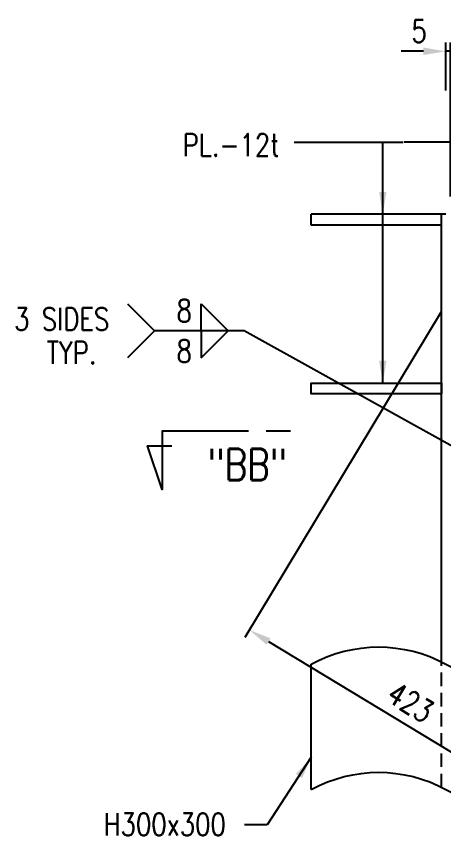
# Model space of a CAD drawing. Header units: millimetres. Extents: x 0 to 232280, y -26939 to 23794.
# Drawn here: x 131193 to 133098, y -21184 to -17535 of the extents above; entities that cross this region are included whole.
import ezdxf
from ezdxf.enums import TextEntityAlignment as Align

# ---------------------------------------------------------------- set-up
doc = ezdxf.new("R2010")
doc.units = ezdxf.units.MM
doc.header["$LTSCALE"] = 30
doc.linetypes.add('JNK-HIDDEN', pattern=[3, 2, -1])
for name, color, linetype in [('CON-C', 4, 'Continuous'), ('CON-G', 3, 'Continuous'), ('CON-W', 7, 'Continuous'), ('CON-Y', 2, 'Continuous'), ('Dim-W', 7, 'Continuous'), ('HID-Y', 2, 'JNK-HIDDEN'), ('STL-OBJT', 7, 'Continuous'), ('TXT-Y', 2, 'Continuous')]:
    doc.layers.add(name, color=color, linetype=linetype)
doc.styles.add('SIMPLEX', font='simplex.shx', dxfattribs={"width": 0.8})
doc.dimstyles.new('DIM40', dxfattribs={"dimscale": 40, "dimtxt": 2.5, "dimasz": 2.5, "dimexe": 1, "dimexo": 1, "dimgap": 1, "dimtad": 1, "dimdec": 0, "dimdsep": 46, "dimtxsty": 'SIMPLEX', "dimcen": 0, "dimclrd": 7, "dimclre": 7, "dimclrt": 2, "dimadec": 1, "dimazin": 2, "dimtfac": 1, "dimtdec": 0, "dimtix": 1, "dimtmove": 2, "dimatfit": 2, "dimfxl": 1, "dimtolj": 1, "dimtzin": 0, "dimarcsym": 1})
doc.dimstyles.new('DIM40x4', dxfattribs={"dimscale": 40, "dimtxt": 2.5, "dimasz": 2.5, "dimexe": 1, "dimexo": 1, "dimgap": 1, "dimtad": 1, "dimdec": 1, "dimlfac": 0.25, "dimdsep": 46, "dimtxsty": 'SIMPLEX', "dimcen": 2.5, "dimclrd": 7, "dimclre": 7, "dimclrt": 2, "dimadec": 1, "dimazin": 2, "dimtfac": 1, "dimtdec": 1, "dimtmove": 2, "dimatfit": 3, "dimfxl": 1, "dimtfill": 1, "dimtolj": 1, "dimtzin": 0, "dimarcsym": 1})

# ---------------------------------------------------------------- blocks, each defined once
blk = doc.blocks.new('*D4033')
at = {"layer": 'DEFPOINTS', "color": 0, "ltscale": 0.5, "transparency": 16777216}
for p in [(133108.2, -17690.1), (133108.2, -17905.3), (133128.2, -18377.4)]:
    blk.add_point(p, dxfattribs=at)
at = {"layer": 'Dim-W', "color": 7, "lineweight": -2, "ltscale": 0.5, "transparency": 16777216}
for p, q in [((133108.2, -17865.3), (133108.2, -17650.1)), ((133128.2, -18337.4), (133128.2, -17650.1)), ((133008.2, -17690.1), (132908.2, -17690.1)), ((133128.2, -17690.1), (133108.2, -17690.1)), ((133228.2, -17690.1), (133328.2, -17690.1))]:
    blk.add_line(p, q, dxfattribs=at)
at = {"layer": 'Dim-W', "color": 7, "ltscale": 0.5, "transparency": 16777216}
blk.add_solid([(133228.2, -17673.5), (133228.2, -17706.8), (133128.2, -17690.1)], dxfattribs=at)
at = {"layer": 'Dim-W', "color": 2, "ltscale": 0.5, "transparency": 16777216, "insert": (132989.1, -17600.1), "char_height": 100, "attachment_point": 5, "style": 'SIMPLEX', "bg_fill": 3, "box_fill_scale": 1.1, "bg_fill_color": 256, "bg_fill_true_color": 13158600, "bg_fill_transparency": 0}
blk.add_mtext('\\A1;5', dxfattribs=at)
at = {"layer": 'Dim-W', "color": 7, "ltscale": 0.5, "transparency": 16777216}
blk.add_solid([(133008.2, -17673.5), (133008.2, -17706.8), (133108.2, -17690.1)], dxfattribs=at)
blk = doc.blocks.new('SECMARK2')
at = {"layer": 'CON-C'}
blk.add_line((0, 0), (-2.717, 0), dxfattribs=at)
blk.add_lwpolyline([(-4.667, 0), (-14.317, 0), (-14.317, 6.51), (-15.933, 1.643), (-13.233, 1.643)], dxfattribs=at)
at = {"layer": 'CON-C', "style": 'SIMPLEX', "width": 0.8}
blk.add_attdef('TAG', (-12.98, 1.18), '', height=3.5, dxfattribs=at)
blk = doc.blocks.new('*D4223')
at = {"layer": 'DEFPOINTS', "color": 0, "ltscale": 0.5, "transparency": 16777216}
for p in [(133108.2, -18816.2), (134040.3, -20546), (133680.1, -21142.2)]:
    blk.add_point(p, dxfattribs=at)
at = {"layer": 'Dim-W', "color": 7, "lineweight": -2, "ltscale": 0.5, "transparency": 16777216}
for p, q in [((133087.6, -18850.5), (132211.1, -20301.6)), ((132317.3, -20319.1), (133594.5, -21090.5)), ((134019.6, -20580.3), (133659.5, -21176.5))]:
    blk.add_line(p, q, dxfattribs=at)
at = {"layer": 'Dim-W', "color": 7, "ltscale": 0.5, "transparency": 16777216}
for points in [[(132325.9, -20304.8), (132308.7, -20333.4), (132231.7, -20267.4)], [(133603.2, -21076.3), (133585.9, -21104.8), (133680.1, -21142.2)]]:
    blk.add_solid(points, dxfattribs=at)
at = {"layer": 'Dim-W', "color": 2, "ltscale": 0.5, "transparency": 16777216, "insert": (132950.2, -20590.1), "char_height": 100, "attachment_point": 5, "rotation": 328.868, "style": 'SIMPLEX', "bg_fill": 3, "box_fill_scale": 1.1, "bg_fill_color": 256, "bg_fill_true_color": 13158600, "bg_fill_transparency": 0}
blk.add_mtext('\\A1;423', dxfattribs=at)

msp = doc.modelspace()

# ---------------------------------------------------------------- linework, layer by layer
for p, q in [((132017.34, -18935.46), (132017.34, -18815.46)), ((132017.34, -18815.46), (132137.34, -18935.46)), ((132017.34, -18935.46), (132017.34, -19055.46)), ((132017.34, -19055.46), (132137.34, -18935.46))]:
    msp.add_line(p, q)
at = {"layer": 'CON-G'}
for p, q in [((133108.23, -18416.23), (132508.23, -18416.23)), ((132508.23, -18464.23), (132508.23, -18416.23)), ((133088.23, -20409.32), (133088.23, -18416.23)), ((133088.23, -18464.23), (132508.23, -18464.23)), ((132508.23, -20978.21), (132508.23, -20419.77))]:
    msp.add_line(p, q, dxfattribs=at)
at = {"layer": 'CON-W'}
for p, q in [((131688.27, -18815.46), (131808.27, -18935.46)), ((131808.27, -18935.46), (131688.27, -19055.46)), ((132208.27, -18935.46), (131808.27, -18935.46)), ((132310.88, -21135.27), (132210.88, -21135.27))]:
    msp.add_line(p, q, dxfattribs=at)
for points in [[(132508.23, -20419.77, -0.2550891), (133108.23, -20419.77, 0.2579286), (133708.23, -20419.77)], [(132508.23, -20978.21, -0.2550891), (133108.23, -20978.21, 0.2579286), (133708.23, -20978.21)]]:
    msp.add_lwpolyline(points, format="xyb", dxfattribs=at)
at = {"layer": 'Dim-W', "ltscale": 0.5}
msp.add_line((132431.52, -18094.56), (132918.47, -18094.56), dxfattribs=at)
msp.add_lwpolyline([(133422.02, -20264.24), (133422.02, -18094.56), (132921.8, -18094.56)], dxfattribs=at)
at = {"layer": 'HID-Y'}
msp.add_line((133088.23, -20967.76), (133088.23, -20409.32), dxfattribs=at)

# ---------------------------------------------------------------- block references
at = {"layer": 'CON-W'}
ref = msp.add_blockref('SECMARK2', (132415.38, -19381.7), dxfattribs=dict(at, xscale=-40, yscale=40, zscale=40, rotation=180))
ref.add_attrib('TAG', '"BB"', (132045.07, -19600.95), dxfattribs={"layer": 'CON-C', "height": 140, "style": 'SIMPLEX', "width": 0.8})

# ---------------------------------------------------------------- texts
at = {"layer": 'CON-W', "color": 2, "style": 'SIMPLEX', "width": 0.8}
for s, p in [('8', (131907.34, -18895.46)), ('8', (131907.34, -19075.46)), ('H300x300', (131582.23, -21183.62))]:
    msp.add_text(s, height=100, dxfattribs=at).set_placement(p)
at = {"layer": 'CON-Y', "style": 'SIMPLEX', "width": 0.8}
msp.add_text('PL.-12t', height=100, dxfattribs=at).set_placement((132150.27, -18157.2), align=Align.CENTER)
at = {"layer": 'TXT-Y', "style": 'SIMPLEX', "width": 0.8}
for s, p in [('3 SIDES', (131182.63, -18882.93)), ('TYP.', (131327.8, -19032.82))]:
    msp.add_text(s, height=100, dxfattribs=at).set_placement(p, align=Align.MIDDLE_LEFT)

# ---------------------------------------------------------------- leaders
at = {"layer": 'CON-W'}
msp.add_leader([(132826.86, -18416.23), (132826.86, -18094.56)], dimstyle='DIM40x4', dxfattribs=at)
at = {"layer": 'STL-OBJT'}
for points, dimstyle in [([(133384.45, -19216.23), (133153.44, -19460.02), (132208.27, -18935.46)], 'DIM40'), ([(132508.23, -20834.63), (132310.88, -21135.27)], 'DIM40x4')]:
    msp.add_leader(points, dimstyle=dimstyle, dxfattribs=at)

# ---------------------------------------------------------------- next in the draw order: dimensions: what is measured, and where the dimension line sits
at = {"layer": 'Dim-W', "ltscale": 0.5}
dim = msp.add_linear_dim(base=(133108.23, -17690.14), p1=(133128.23, -18377.38), p2=(133108.23, -17905.3), dimstyle='DIM40x4', dxfattribs=at)
dim.commit()
dim.dimension.update_dxf_attribs({"geometry": '*D4033', "text_midpoint": (132989.06, -17600.14), "dimtype": 160})
dim = msp.add_linear_dim(base=(133680.15, -21142.23), p1=(133108.23, -18816.23), p2=(134040.26, -20546.02), angle=328.86802, dimstyle='DIM40x4', dxfattribs=at)
dim.commit()
dim.dimension.update_dxf_attribs({"geometry": '*D4223', "text_midpoint": (132950.23, -20590.13), "dimtype": 160})

# ---------------------------------------------------------------- next in the draw order: linework, layer by layer
at = {"layer": 'CON-G'}
msp.add_lwpolyline([(133088.23, -19168.23), (133088.23, -19216.23), (132508.23, -19216.23), (132508.23, -19168.23)], close=True, dxfattribs=at)

# ---------------------------------------------------------------- next in the draw order: leaders
at = {"layer": 'CON-W'}
msp.add_leader([(132826.86, -19168.23), (132826.86, -18243.41)], dimstyle='DIM40x4', dxfattribs=at)

doc.saveas('drawing.dxf')
